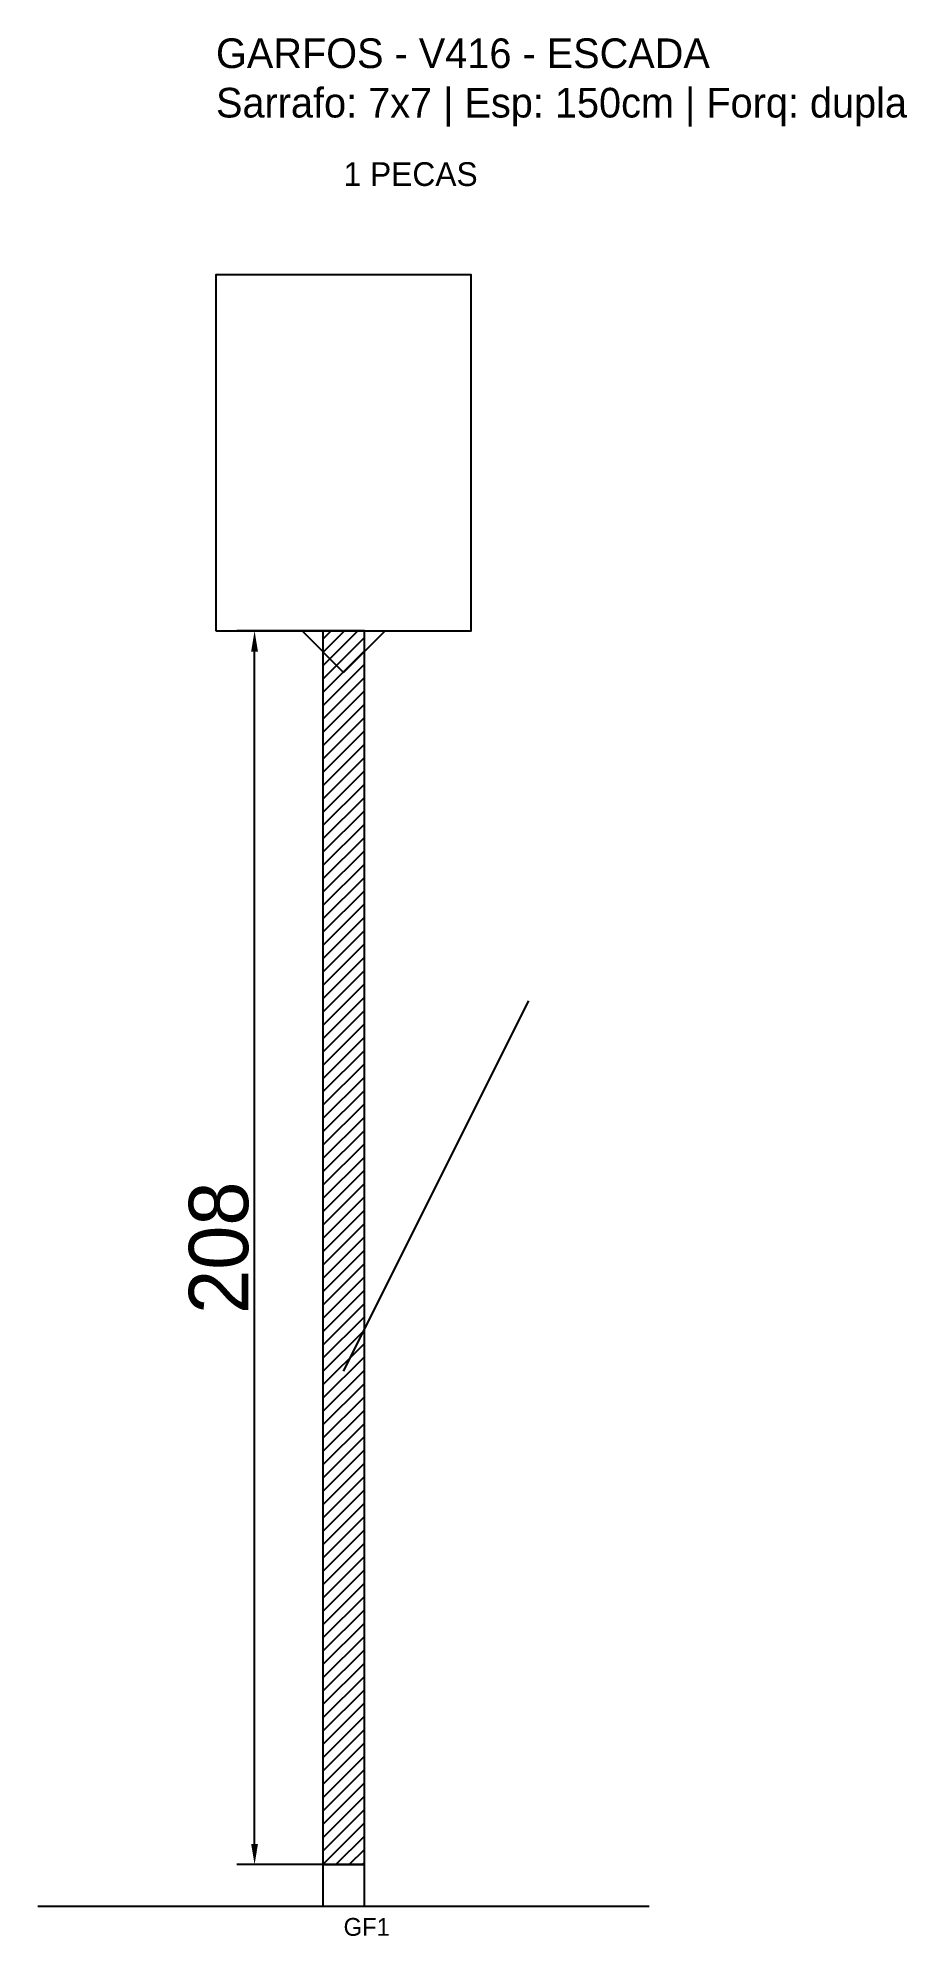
# Model space of a CAD drawing. Header units: metres. Extents: x -30 to 116, y -12 to 308.
import ezdxf

# ---------------------------------------------------------------- set-up
doc = ezdxf.new("R2010")
doc.units = ezdxf.units.M
for name, color, linetype in [('BARRA_ANCORAGEM', 1, 'Continuous'), ('COTA', 241, 'Continuous'), ('GARFOS OK', 3, 'Continuous'), ('NOME DA VIGA', 6, 'Continuous'), ('SARR_7x7', 40, 'Continuous'), ('VIGAS', 3, 'Continuous')]:
    doc.layers.add(name, color=color, linetype=linetype)
doc.dimstyles.new('EZ DXF', dxfattribs={"dimtxt": 10, "dimasz": 3.5, "dimexe": 3, "dimexo": 1.5, "dimgap": 1, "dimtad": 1, "dimdec": 1, "dimdsep": 46, "dimcen": 2.5, "dimazin": 3, "dimtfac": 1, "dimtmove": 0, "dimatfit": 3})

msp = doc.modelspace()

# ---------------------------------------------------------------- hatches: boundary and pattern name
at = {"layer": 'COTA'}
h = msp.add_hatch(dxfattribs=at)
h.set_pattern_fill('ANSI31', scale=0.5)
h.paths.add_polyline_path([(18, 0), (25, 0), (25, 208), (18, 208)])

# ---------------------------------------------------------------- linework, layer by layer
at = {"layer": 'BARRA_ANCORAGEM'}
msp.add_line((21.5, 83.2), (52.7, 145.6), dxfattribs=at)
at = {"layer": 'GARFOS OK'}
for p, q in [((21.5, 201), (14.5, 208)), ((14.5, 208), (28.5, 208)), ((21.5, 201), (28.5, 208))]:
    msp.add_line(p, q, dxfattribs=at)
at = {"layer": 'GARFOS OK', "linetype": 'CONTINUOUS'}
msp.add_line((-30, -7), (73, -7), dxfattribs=at)
at = {"layer": 'GARFOS OK'}
msp.add_lwpolyline([(18, 0), (25, 0), (25, 208), (18, 208), (18, 0)], dxfattribs=at)
at = {"layer": 'SARR_7x7'}
msp.add_lwpolyline([(18, -7), (25, -7), (25, 0), (18, 0), (18, -7)], dxfattribs=at)
at = {"layer": 'VIGAS'}
msp.add_lwpolyline([(0, 208), (43, 208), (43, 268), (0, 268), (0, 208)], dxfattribs=at)

# ---------------------------------------------------------------- texts
at = {"layer": 'NOME DA VIGA'}
for s, height, p in [('1 PECAS', 4, (21.5, 283)), ('GF1', 3, (21.5, -12))]:
    msp.add_text(s, height=height, dxfattribs=at).set_placement(p)
at = {"layer": 'NOME DA VIGA', "insert": (0, 293), "char_height": 5, "attachment_point": 7}
msp.add_mtext('GARFOS - V416 - ESCADA\\PSarrafo: 7x7 | Esp: 150cm | Forq: dupla', dxfattribs=at)

# ---------------------------------------------------------------- dimensions: what is measured, and where the dimension line sits
at = {"layer": 'COTA'}
msp.add_linear_dim(base=(6.5, 0), p1=(21.5, 0), p2=(21.5, 208), angle=90, dimstyle='EZ DXF', dxfattribs=at).render()

doc.saveas('drawing.dxf')
